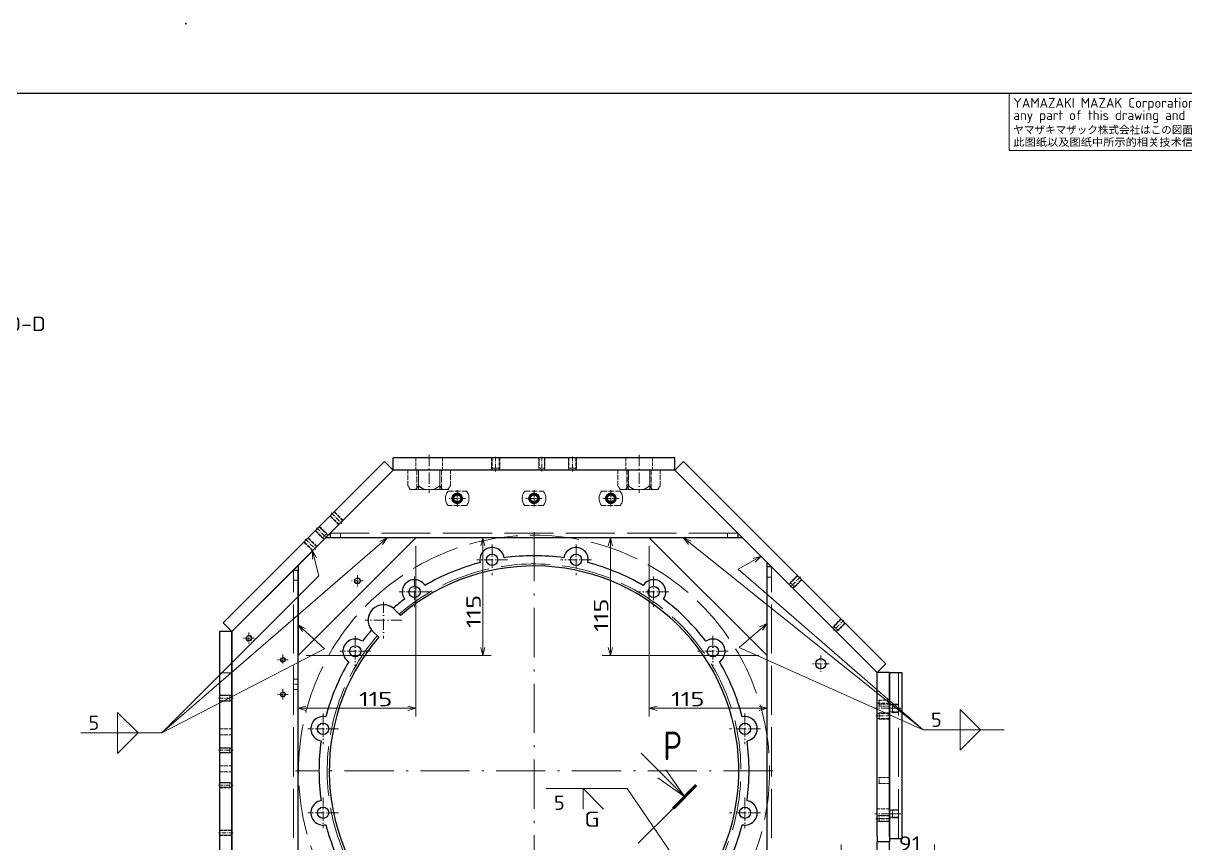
# Model space of a CAD drawing. Extents: x 0 to 1248, y -10 to 833.
# Drawn here: x 510.3 to 794.1, y 632.8 to 833.1 of the extents above; entities that cross this region are included whole.
import ezdxf
from ezdxf.enums import TextEntityAlignment as Align

# ---------------------------------------------------------------- set-up
doc = ezdxf.new("R2010")
doc.units = 0
doc.linetypes.add('DASHDOT', pattern=[18.5, 12, -3, 0.5, -3])
doc.linetypes.add('DASHED', pattern=[15, 12, -3])
doc.layers.get('0').update_dxf_attribs({"lineweight": 13})
doc.styles.get("Standard").update_dxf_attribs({"font": 'isocp.shx'})
doc.dimstyles.get("Standard").update_dxf_attribs({"dimtxt": 2.5, "dimasz": 2.5, "dimexe": 1.25, "dimexo": 0.625, "dimtad": 1, "dimcen": 2.5, "dimadec": 0, "dimazin": 0, "dimtfac": 1, "dimtmove": 0, "dimatfit": 0, "dimfxl": 1, "dimarcsym": 0})

# ---------------------------------------------------------------- blocks, each defined once
blk = doc.blocks.new('*D139')
at = {"color": 7, "lineweight": 13}
for p, q in [((661.117862, 707.499795), (651.612853, 707.499795)), ((653.612853, 678.749795), (653.612853, 707.499795)), ((689.867862, 678.749795), (651.612853, 678.749795))]:
    blk.add_line(p, q, dxfattribs=at)
for points in [[(654.130492, 705.567944), (653.612853, 707.499795), (653.095216, 705.567944)], [(653.095216, 680.681647), (653.612853, 678.749795), (654.130492, 680.681647)]]:
    blk.add_lwpolyline(points, dxfattribs=at)
at = {"color": 7, "lineweight": 13, "width": 0.854609}
blk.add_text('115', height=3.5, rotation=90, dxfattribs=at).set_placement((653.112853, 684.563714), (653.112853, 692.682503), align=Align.FIT)
blk = doc.blocks.new('*D140')
at = {"color": 7, "lineweight": 13}
for p, q in [((663.117862, 705.499795), (663.117862, 663.884537)), ((691.867862, 676.749795), (691.867862, 663.884537)), ((663.117862, 665.884537), (691.867862, 665.884537))]:
    blk.add_line(p, q, dxfattribs=at)
for points in [[(665.049714, 666.402176), (663.117862, 665.884537), (665.049714, 665.366899)], [(689.936012, 665.366899), (691.867862, 665.884537), (689.936012, 666.402176)]]:
    blk.add_lwpolyline(points, dxfattribs=at)
at = {"color": 7, "lineweight": 13, "width": 0.854609}
blk.add_text('115', height=3.5, dxfattribs=at).set_placement((668.481075, 666.384537), (676.599857, 666.384537), align=Align.FIT)
blk = doc.blocks.new('*D142')
at = {"color": 7, "lineweight": 13}
for p, q in [((608.117862, 707.499795), (624.492862, 707.499795)), ((622.492862, 678.749795), (622.492862, 707.499795)), ((579.367862, 678.749795), (624.492862, 678.749795))]:
    blk.add_line(p, q, dxfattribs=at)
for points in [[(623.0105, 705.567944), (622.492862, 707.499795), (621.975224, 705.567944)], [(621.975224, 680.681647), (622.492862, 678.749795), (623.0105, 680.681647)]]:
    blk.add_lwpolyline(points, dxfattribs=at)
at = {"color": 7, "lineweight": 13, "width": 0.854609}
blk.add_text('115', height=3.5, rotation=90, dxfattribs=at).set_placement((621.992862, 685.477219), (621.992862, 693.596009), align=Align.FIT)
blk = doc.blocks.new('*D143')
at = {"color": 7, "lineweight": 13}
for p, q in [((606.117862, 705.499795), (606.117862, 663.884537)), ((577.367862, 676.749795), (577.367862, 663.884537)), ((577.367862, 665.884537), (606.117862, 665.884537))]:
    blk.add_line(p, q, dxfattribs=at)
for points in [[(579.299712, 666.402176), (577.367862, 665.884537), (579.299712, 665.366899)], [(604.18601, 665.366899), (606.117862, 665.884537), (604.18601, 666.402176)]]:
    blk.add_lwpolyline(points, dxfattribs=at)
at = {"color": 7, "lineweight": 13, "width": 0.854609}
blk.add_text('115', height=3.5, dxfattribs=at).set_placement((592.280864, 666.384537), (600.399654, 666.384537), align=Align.FIT)
blk = doc.blocks.new('*D147')
at = {"color": 7, "lineweight": 13}
for p, q in [((709.992862, 588.249795), (709.992862, 632.624795)), ((709.992862, 630.624795), (732.742862, 630.624795)), ((732.742862, 559.999795), (732.742862, 632.624795))]:
    blk.add_line(p, q, dxfattribs=at)
for points in [[(711.924716, 631.142432), (709.992862, 630.624795), (711.924716, 630.107157)], [(730.811008, 630.107157), (732.742862, 630.624795), (730.811008, 631.142432)]]:
    blk.add_lwpolyline(points, dxfattribs=at)
at = {"color": 7, "lineweight": 13, "width": 1.036294}
blk.add_text('91', height=3.5, dxfattribs=at).set_placement((724.004062, 631.124795), (729.358249, 631.124795), align=Align.FIT)

msp = doc.modelspace()

# ---------------------------------------------------------------- linework, layer by layer
at = {"color": 7, "lineweight": 25}
for p, q in [((40, 816), (1164, 816)), ((669.3679, 726.9998), (600.6179, 726.9998)), ((600.6179, 723.9998), (600.6179, 726.9998)), ((669.3679, 723.9998), (669.3679, 726.9998)), ((559.1284, 686.7529), (598.4965, 726.1211)), ((561.2497, 684.6316), (600.6179, 723.9998)), ((585.2429, 708.6248), (600.6179, 723.9998)), ((600.6179, 723.9998), (598.4965, 726.1211)), ((669.3679, 723.9998), (600.6179, 723.9998)), ((669.3679, 723.9998), (600.6179, 723.9998)), ((669.3679, 723.9998), (671.4892, 726.1211)), ((684.7429, 708.6248), (669.3679, 723.9998)), ((718.7416, 674.6261), (669.3679, 723.9998)), ((720.8629, 676.7474), (671.4892, 726.1211)), ((577.3679, 678.7498), (606.1179, 707.4998)), ((577.3679, 700.7498), (584.1179, 707.4998)), ((585.2429, 708.6248), (584.1179, 707.4998)), ((606.1179, 707.4998), (584.1179, 707.4998)), ((585.2429, 708.6248), (585.2429, 707.4998)), ((684.7429, 707.4998), (585.2429, 707.4998)), ((663.1179, 707.4998), (691.8679, 678.7498)), ((685.8679, 707.4998), (663.1179, 707.4998)), ((685.8678, 707.4998), (684.7428, 708.6248)), ((684.7429, 708.6248), (684.7429, 707.4998)), ((685.8679, 707.4998), (691.8679, 701.4998)), ((692.9928, 700.3748), (691.8678, 701.4998)), ((691.8679, 700.3748), (691.8679, 701.4998)), ((561.2429, 684.6248), (576.2429, 699.6248)), ((577.3679, 700.7498), (576.2429, 699.6248)), ((576.2429, 699.6248), (577.3679, 699.6248)), ((577.3679, 700.7498), (577.3679, 678.7498)), ((577.3679, 589.2498), (577.3679, 699.6248)), ((691.8679, 609.2498), (691.8679, 700.3748)), ((692.9929, 700.3748), (691.8679, 700.3748)), ((692.9929, 700.3748), (718.7429, 674.6248)), ((600.875, 690.046), (602.3887, 688.5322)), ((561.2497, 684.6316), (559.1284, 686.7529)), ((558.2429, 684.6248), (558.2429, 680.2732)), ((561.2429, 684.6248), (558.2429, 684.6248)), ((561.2429, 684.6248), (561.2429, 680.2732)), ((561.2429, 589.2498), (561.2429, 684.6248)), ((597.0855, 683.2289), (595.5717, 684.7427)), ((558.2429, 680.2732), (558.2429, 671.613)), ((561.2429, 680.2732), (561.2429, 671.613)), ((718.7416, 674.6261), (720.8629, 676.7474)), ((718.7429, 634.5895), (718.7429, 674.6248)), ((721.7429, 674.6248), (718.7429, 674.6248)), ((721.7429, 634.5895), (721.7429, 674.6248)), ((721.7429, 674.6248), (724.7429, 674.6248)), ((721.7429, 674.6248), (721.7429, 634.1248)), ((724.7429, 674.6248), (724.7429, 634.1248)), ((558.2429, 671.613), (558.2429, 599.4998)), ((561.2429, 671.613), (561.2429, 599.4998)), ((718.7429, 634.5895), (718.7429, 633.2498)), ((718.7429, 589.2498), (718.7429, 633.2498)), ((721.7429, 633.2498), (718.7429, 633.2498)), ((721.7429, 634.5895), (721.7429, 633.2498)), ((721.7429, 634.1248), (724.7429, 634.1248)), ((721.7429, 589.2498), (721.7429, 633.2498))]:
    msp.add_line(p, q, dxfattribs=at)
at = {"color": 7, "lineweight": 13}
for p, q in [((751, 802), (751, 816)), ((1164, 802), (751, 802)), ((599.1404, 707.4998), (544.1118, 659.8575)), ((671.512, 707.4998), (729.9929, 660.6248)), ((560.9929, 674.4998), (558.4929, 674.4998)), ((524.3185, 659.8575), (544.1118, 659.8575)), ((729.9929, 660.6248), (749.7861, 660.6248)), ((671.7587, 644.2884), (661.1521, 654.895)), ((637.9419, 646.2626), (657.7351, 646.2626))]:
    msp.add_line(p, q, dxfattribs=at)
at = {"color": 7, "linetype": 'DASHED', "lineweight": 13, "ltscale": 0.075}
for p, q in [((606.1179, 726.9998), (606.1179, 723.9998)), ((606.1179, 726.9998), (606.1179, 723.9998)), ((612.6179, 726.9998), (612.6179, 723.9998)), ((612.6179, 726.9998), (612.6179, 723.9998)), ((624.7679, 726.9998), (624.7679, 723.9998)), ((624.7679, 726.9998), (624.7679, 723.9998)), ((626.4679, 726.9998), (626.4679, 723.9998)), ((626.4679, 726.9998), (626.4679, 723.9998)), ((636.2179, 726.9998), (636.2179, 723.9998)), ((637.5179, 726.9998), (637.5179, 723.9998)), ((643.5179, 726.9998), (643.5179, 723.9998)), ((643.5179, 726.9998), (643.5179, 723.9998)), ((645.2179, 726.9998), (645.2179, 723.9998)), ((645.2179, 726.9998), (645.2179, 723.9998)), ((657.3679, 726.9998), (657.3679, 723.9998)), ((657.3679, 726.9998), (657.3679, 723.9998)), ((663.8679, 726.9998), (663.8679, 723.9998)), ((663.8679, 726.9998), (663.8679, 723.9998)), ((585.1853, 712.8098), (587.3066, 710.6885)), ((585.256, 712.8805), (587.3773, 710.7592)), ((586.1752, 713.7998), (588.2965, 711.6785)), ((586.2459, 713.8705), (588.3672, 711.7492)), ((582.569, 710.1935), (584.6903, 708.0722)), ((579.8112, 707.4358), (581.9326, 705.3145)), ((579.882, 707.5065), (582.0033, 705.3852)), ((581.6497, 709.2743), (583.771, 707.153)), ((578.8213, 706.4459), (580.9426, 704.3245)), ((578.892, 706.5166), (581.0133, 704.3953)), ((699.3669, 698.2434), (697.2455, 696.1221)), ((700.2861, 697.3242), (698.1648, 695.2029)), ((709.9735, 687.6368), (707.8521, 685.5155)), ((710.8927, 686.7176), (708.7714, 684.5963)), ((558.2429, 669.0248), (561.2429, 669.0248)), ((558.2429, 667.7248), (561.2429, 667.7248)), ((721.7429, 667.1248), (718.7429, 667.1248)), ((721.7429, 667.1248), (718.7429, 667.1248)), ((721.7429, 664.6498), (718.7429, 664.6498)), ((721.7429, 664.6248), (718.7429, 664.6248)), ((721.7429, 664.6248), (718.7429, 664.6248)), ((721.7429, 663.3498), (718.7429, 663.3498)), ((558.2429, 660.8748), (561.2429, 660.8748)), ((558.2429, 659.3748), (561.2429, 659.3748)), ((558.2429, 656.1623), (561.2429, 656.1623)), ((558.2429, 655.0873), (561.2429, 655.0873)), ((558.2429, 651.8748), (561.2429, 651.8748)), ((558.2429, 650.3748), (561.2429, 650.3748)), ((558.2429, 647.6623), (561.2429, 647.6623)), ((558.2429, 646.5873), (561.2429, 646.5873)), ((721.7429, 641.3748), (718.7429, 641.3748)), ((721.7429, 641.3748), (718.7429, 641.3748)), ((721.7429, 639.6498), (718.7429, 639.6498)), ((721.7429, 639.6498), (718.7429, 639.6498)), ((721.7429, 638.8748), (718.7429, 638.8748)), ((721.7429, 638.8748), (718.7429, 638.8748)), ((561.2429, 636.1068), (558.2429, 636.1068)), ((561.2429, 636.0193), (558.2429, 636.0193)), ((721.7429, 638.3498), (718.7429, 638.3498)), ((721.7429, 638.3498), (718.7429, 638.3498)), ((561.2429, 634.9443), (558.2429, 634.9443)), ((561.2429, 634.8568), (558.2429, 634.8568))]:
    msp.add_line(p, q, dxfattribs=at)
at = {"color": 7, "linetype": 'DASHDOT', "lineweight": 13, "ltscale": 0.2325}
for p, q in [((609.3679, 727.7748), (609.3679, 718.4748)), ((660.6179, 727.7748), (660.6179, 718.4748))]:
    msp.add_line(p, q, dxfattribs=at)
at = {"color": 7, "linetype": 'DASHED', "lineweight": 13, "ltscale": 0.0625}
for p, q in [((624.6179, 726.9998), (624.6179, 724.4998)), ((624.6179, 726.9998), (624.6179, 724.4998)), ((626.6179, 726.9998), (626.6179, 724.4998)), ((626.6179, 726.9998), (626.6179, 724.4998)), ((636.1179, 726.9998), (636.1179, 724.4998)), ((637.6179, 726.9998), (637.6179, 724.4998)), ((643.3679, 726.9998), (643.3679, 724.4998)), ((643.3679, 726.9998), (643.3679, 724.4998)), ((645.3679, 726.9998), (645.3679, 724.4998)), ((645.3679, 726.9998), (645.3679, 724.4998)), ((582.6397, 710.2642), (584.4074, 708.4965)), ((581.579, 709.2036), (583.3468, 707.4358)), ((699.2962, 698.3141), (697.5284, 696.5464)), ((700.3568, 697.2535), (698.5891, 695.4857)), ((709.9028, 687.7075), (708.135, 685.9398)), ((710.9634, 686.6469), (709.1957, 684.8791)), ((558.2429, 669.1248), (560.7429, 669.1248)), ((558.2429, 667.6248), (560.7429, 667.6248)), ((721.7429, 667.8748), (719.2429, 667.8748)), ((721.7429, 667.8748), (719.2429, 667.8748)), ((721.7429, 666.8998), (719.2429, 666.8998)), ((721.7429, 666.8998), (719.2429, 666.8998)), ((721.7429, 666.3748), (719.2429, 666.3748)), ((721.7429, 664.7498), (719.2429, 664.7498)), ((721.7429, 663.2498), (719.2429, 663.2498)), ((558.2429, 656.2498), (560.7429, 656.2498)), ((558.2429, 654.9998), (560.7429, 654.9998)), ((558.2429, 647.7498), (560.7429, 647.7498)), ((721.7429, 649.0248), (719.2429, 649.0248)), ((721.7429, 649.0248), (719.2429, 649.0248)), ((721.7429, 647.5248), (719.2429, 647.5248)), ((721.7429, 647.5248), (719.2429, 647.5248)), ((558.2429, 646.4998), (560.7429, 646.4998)), ((721.7429, 639.7498), (719.2429, 639.7498)), ((721.7429, 639.7498), (719.2429, 639.7498)), ((721.7429, 638.2498), (719.2429, 638.2498)), ((721.7429, 638.2498), (719.2429, 638.2498))]:
    msp.add_line(p, q, dxfattribs=at)
at = {"color": 7, "linetype": 'DASHDOT', "lineweight": 13, "ltscale": 0.090004}
for p, q in [((625.6179, 727.2998), (625.6179, 723.6997)), ((636.8679, 727.2998), (636.8679, 723.6997)), ((644.3679, 727.2998), (644.3679, 723.6997)), ((700.0386, 697.996), (697.4929, 695.4503)), ((710.6452, 687.3894), (708.0995, 684.8437)), ((722.0429, 663.9998), (718.4427, 663.9998)), ((722.0429, 638.9998), (718.4427, 638.9998)), ((561.5429, 635.4818), (557.9427, 635.4818))]:
    msp.add_line(p, q, dxfattribs=at)
at = {"color": 7, "linetype": 'DASHED', "lineweight": 13, "ltscale": 0.093917}
for p, q in [((604.1717, 720.2431), (604.1717, 723.9998)), ((606.7698, 720.2431), (606.7698, 723.9998)), ((606.7698, 720.2431), (606.7698, 723.9998)), ((611.9659, 720.2431), (611.9659, 723.9998)), ((611.9659, 720.2431), (611.9659, 723.9998)), ((614.564, 720.2431), (614.564, 723.9998)), ((655.4217, 720.2431), (655.4217, 723.9998)), ((658.0198, 720.2431), (658.0198, 723.9998)), ((658.0198, 720.2431), (658.0198, 723.9998)), ((663.2159, 720.2431), (663.2159, 723.9998)), ((663.2159, 720.2431), (663.2159, 723.9998)), ((665.814, 720.2431), (665.814, 723.9998))]:
    msp.add_line(p, q, dxfattribs=at)
at = {"color": 7, "linetype": 'DASHED', "lineweight": 13, "ltscale": 0.118125}
for p, q in [((606.3679, 719.2498), (606.3679, 723.9748)), ((606.3679, 719.2498), (606.3679, 723.9748)), ((606.7429, 719.2498), (606.7429, 723.9748)), ((611.9929, 719.2498), (611.9929, 723.9748)), ((612.3679, 719.2498), (612.3679, 723.9748)), ((612.3679, 719.2498), (612.3679, 723.9748)), ((657.6179, 719.2498), (657.6179, 723.9748)), ((657.6179, 719.2498), (657.6179, 723.9748)), ((657.9929, 719.2498), (657.9929, 723.9748)), ((663.2429, 719.2498), (663.2429, 723.9748)), ((663.6179, 719.2498), (663.6179, 723.9748)), ((663.6179, 719.2498), (663.6179, 723.9748))]:
    msp.add_line(p, q, dxfattribs=at)
at = {"color": 7, "linetype": 'DASHED', "lineweight": 13, "ltscale": 0.000722}
for p, q in [((606.7429, 723.9748), (606.7284, 723.9998)), ((611.9929, 723.9748), (612.0073, 723.9998)), ((657.9929, 723.9748), (657.9784, 723.9998)), ((663.2429, 723.9748), (663.2573, 723.9998))]:
    msp.add_line(p, q, dxfattribs=at)
at = {"color": 7, "linetype": 'DASHED', "lineweight": 13, "ltscale": 0.065607}
for p, q in [((606.7436, 723.9748), (609.3679, 723.9748)), ((611.9921, 723.9748), (609.3679, 723.9748)), ((657.9936, 723.9748), (660.6179, 723.9748)), ((663.2421, 723.9748), (660.6179, 723.9748))]:
    msp.add_line(p, q, dxfattribs=at)
at = {"color": 7, "linetype": 'DASHED', "lineweight": 13, "ltscale": 0.025}
for p, q in [((624.6179, 724.4998), (625.6179, 724.4998)), ((625.6179, 724.4998), (626.6179, 724.4998)), ((643.3679, 724.4998), (644.3679, 724.4998)), ((644.3679, 724.4998), (645.3679, 724.4998)), ((722.4929, 666.8748), (722.4929, 665.8748)), ((722.4929, 665.8748), (722.4929, 664.8748)), ((722.4929, 641.1248), (722.4929, 640.1248)), ((722.4929, 640.1248), (722.4929, 639.1248))]:
    msp.add_line(p, q, dxfattribs=at)
at = {"color": 7, "linetype": 'DASHED', "lineweight": 13, "ltscale": 0.0075}
for p, q in [((624.7679, 724.24), (624.6179, 724.4998)), ((624.7679, 724.24), (624.6179, 724.4998)), ((626.4679, 724.24), (626.6179, 724.4998)), ((626.4679, 724.24), (626.6179, 724.4998)), ((643.5179, 724.24), (643.3679, 724.4998)), ((643.5179, 724.24), (643.3679, 724.4998)), ((645.2179, 724.24), (645.3679, 724.4998)), ((645.2179, 724.24), (645.3679, 724.4998)), ((722.2331, 666.7248), (722.4929, 666.8748)), ((722.2331, 666.7248), (722.4929, 666.8748)), ((722.2331, 665.0248), (722.4929, 664.8748)), ((722.2331, 665.0248), (722.4929, 664.8748)), ((722.2331, 640.9748), (722.4929, 641.1248)), ((722.2331, 640.9748), (722.4929, 641.1248)), ((722.2331, 639.2748), (722.4929, 639.1248)), ((722.2331, 639.2748), (722.4929, 639.1248))]:
    msp.add_line(p, q, dxfattribs=at)
at = {"color": 7, "linetype": 'DASHED', "lineweight": 13, "ltscale": 0.01875}
for p, q in [((636.1179, 724.4998), (636.8679, 724.4998)), ((636.8679, 724.4998), (637.6179, 724.4998)), ((583.3468, 707.4358), (583.8771, 707.9661)), ((583.8771, 707.9661), (584.4074, 708.4965)), ((697.5284, 696.5464), (698.0587, 696.016)), ((698.0587, 696.016), (698.5891, 695.4857)), ((708.135, 685.9398), (708.6653, 685.4094)), ((708.6653, 685.4094), (709.1957, 684.8791)), ((560.7429, 668.3748), (560.7429, 669.1248)), ((560.7429, 667.6248), (560.7429, 668.3748)), ((719.2429, 667.8748), (719.2429, 667.1248)), ((719.2429, 664.7498), (719.2429, 663.9998)), ((719.2429, 663.9998), (719.2429, 663.2498)), ((719.2429, 649.0248), (719.2429, 648.2748)), ((719.2429, 648.2748), (719.2429, 647.5248)), ((719.2429, 639.7498), (719.2429, 638.9998)), ((719.2429, 638.9998), (719.2429, 638.2498))]:
    msp.add_line(p, q, dxfattribs=at)
at = {"color": 7, "linetype": 'DASHED', "lineweight": 13, "ltscale": 0.005}
for p, q in [((636.2179, 724.3266), (636.1179, 724.4998)), ((637.5179, 724.3266), (637.6179, 724.4998)), ((583.54, 707.3841), (583.3468, 707.4358)), ((584.4592, 708.3033), (584.4074, 708.4965)), ((697.4766, 696.3532), (697.5284, 696.5464)), ((698.3959, 695.4339), (698.5891, 695.4857)), ((708.0832, 685.7466), (708.135, 685.9398)), ((709.0025, 684.8273), (709.1957, 684.8791)), ((560.9161, 669.0248), (560.7429, 669.1248)), ((560.9161, 667.7248), (560.7429, 667.6248)), ((719.0697, 667.7748), (719.2429, 667.8748)), ((719.0697, 667.7748), (719.2429, 667.8748)), ((719.0697, 666.4748), (719.2429, 666.3748)), ((719.0697, 664.6498), (719.2429, 664.7498)), ((719.0697, 663.3498), (719.2429, 663.2498)), ((719.0697, 648.9248), (719.2429, 649.0248)), ((719.0697, 648.9248), (719.2429, 649.0248)), ((719.0697, 647.6248), (719.2429, 647.5248)), ((719.0697, 647.6248), (719.2429, 647.5248)), ((719.0697, 639.6498), (719.2429, 639.7498)), ((719.0697, 639.6498), (719.2429, 639.7498)), ((719.0697, 638.3498), (719.2429, 638.2498)), ((719.0697, 638.3498), (719.2429, 638.2498))]:
    msp.add_line(p, q, dxfattribs=at)
at = {"color": 7, "linetype": 'DASHED', "lineweight": 13, "ltscale": 0.028675}
for p, q in [((604.7452, 719.2498), (604.1717, 720.2431)), ((613.9905, 719.2498), (614.564, 720.2431)), ((655.9952, 719.2498), (655.4217, 720.2431)), ((665.2405, 719.2498), (665.814, 720.2431))]:
    msp.add_line(p, q, dxfattribs=at)
at = {"color": 7, "linetype": 'DASHED', "lineweight": 13, "ltscale": 0.004916}
for p, q in [((604.9419, 719.2498), (604.7452, 719.2498)), ((613.9905, 719.2498), (613.7939, 719.2498)), ((656.1919, 719.2498), (655.9952, 719.2498)), ((665.2405, 719.2498), (665.0439, 719.2498))]:
    msp.add_line(p, q, dxfattribs=at)
at = {"color": 7, "linetype": 'DASHED', "lineweight": 13, "ltscale": 0.026444}
for p, q in [((605.9996, 719.2498), (604.9419, 719.2498)), ((613.7939, 719.2498), (612.7361, 719.2498)), ((657.2496, 719.2498), (656.1919, 719.2498)), ((665.0439, 719.2498), (663.9861, 719.2498))]:
    msp.add_line(p, q, dxfattribs=at)
at = {"color": 7, "linetype": 'DASHED', "lineweight": 13, "ltscale": 0.057762}
for p, q in [((608.3101, 719.2498), (605.9996, 719.2498)), ((612.7361, 719.2498), (610.4256, 719.2498)), ((659.5601, 719.2498), (657.2496, 719.2498)), ((663.9861, 719.2498), (661.6756, 719.2498))]:
    msp.add_line(p, q, dxfattribs=at)
at = {"color": 7, "linetype": 'DASHED', "lineweight": 13, "ltscale": 0.052889}
for p, q in [((610.4256, 719.2498), (608.3101, 719.2498)), ((661.6756, 719.2498), (659.5601, 719.2498))]:
    msp.add_line(p, q, dxfattribs=at)
at = {"color": 7, "linetype": 'DASHED', "lineweight": 13, "ltscale": 0.114052}
for p, q in [((613.9618, 718.8748), (618.5239, 718.8748)), ((632.7118, 718.8748), (637.2739, 718.8748)), ((651.4618, 718.8748), (656.0239, 718.8748)), ((618.5239, 715.3748), (613.9618, 715.3748)), ((637.2739, 715.3748), (632.7118, 715.3748)), ((656.0239, 715.3748), (651.4618, 715.3748))]:
    msp.add_line(p, q, dxfattribs=at)
at = {"color": 7, "linetype": 'DASHDOT', "lineweight": 13, "ltscale": 0.1}
for p, q in [((616.2429, 719.1248), (616.2429, 715.1248)), ((634.9929, 719.1248), (634.9929, 715.1248)), ((653.7429, 719.1248), (653.7429, 715.1248)), ((618.2429, 717.1248), (614.2429, 717.1248)), ((636.9929, 717.1248), (632.9929, 717.1248)), ((655.7429, 717.1248), (651.7429, 717.1248)), ((704.9929, 678.7498), (704.9929, 674.7498)), ((706.9929, 676.7498), (702.9929, 676.7498))]:
    msp.add_line(p, q, dxfattribs=at)
at = {"color": 7, "linetype": 'DASHDOT', "lineweight": 13, "ltscale": 0.08}
for p, q in [((616.2429, 718.7248), (616.2429, 715.5248)), ((634.9929, 718.7248), (634.9929, 715.5248)), ((653.7429, 718.7248), (653.7429, 715.5248)), ((617.8429, 717.1248), (614.6429, 717.1248)), ((636.5929, 717.1248), (633.3929, 717.1248)), ((655.3429, 717.1248), (652.1429, 717.1248))]:
    msp.add_line(p, q, dxfattribs=at)
at = {"color": 7, "linetype": 'DASHDOT', "lineweight": 13, "ltscale": 0.09}
for p, q in [((585.5035, 713.5523), (588.049, 711.0067)), ((581.8972, 709.946), (584.4428, 707.4005)), ((579.1395, 707.1883), (581.6851, 704.6427)), ((557.9429, 668.3748), (561.5429, 668.3748)), ((557.9429, 655.6248), (561.5429, 655.6248)), ((557.9429, 647.1248), (561.5429, 647.1248))]:
    msp.add_line(p, q, dxfattribs=at)
at = {"color": 7, "linetype": 'DASHED', "lineweight": 13}
for p, q in [((684.7429, 708.6248), (585.2429, 708.6248)), ((576.2429, 589.2498), (576.2429, 699.6248)), ((691.8679, 678.7498), (691.8679, 700.3748)), ((692.9929, 589.2498), (692.9929, 700.3748)), ((718.7429, 591.7498), (718.7429, 674.6248)), ((723.9929, 634.1248), (723.9929, 674.6248))]:
    msp.add_line(p, q, dxfattribs=at)
at = {"color": 7, "linetype": 'DASHED', "lineweight": 13, "ltscale": 0.028125}
for p, q in [((587.7429, 708.6248), (587.7429, 707.4998)), ((682.2429, 708.6248), (682.2429, 707.4998)), ((577.3679, 697.1248), (576.2429, 697.1248)), ((692.9929, 697.8748), (691.8679, 697.8748)), ((576.2429, 672.9998), (577.3679, 672.9998)), ((576.2429, 670.4998), (577.3679, 670.4998))]:
    msp.add_line(p, q, dxfattribs=at)
at = {"color": 7, "linetype": 'DASHDOT', "lineweight": 13}
for p, q in [((634.9929, 708.8748), (634.9929, 592.3748)), ((693.2429, 650.6248), (576.7429, 650.6248)), ((668.9303, 641.46), (638.8778, 611.4075))]:
    msp.add_line(p, q, dxfattribs=at)
at = {"color": 7, "linetype": 'DASHDOT', "lineweight": 13, "ltscale": 0.1875}
for p, q in [((624.7506, 705.866), (624.7506, 698.366)), ((645.2351, 705.866), (645.2351, 698.366)), ((628.5006, 702.116), (621.0006, 702.116)), ((648.9851, 702.116), (641.4851, 702.116)), ((605.8254, 698.0269), (605.8254, 690.5269)), ((664.1603, 698.0269), (664.1603, 690.5269)), ((609.5754, 694.2769), (602.0754, 694.2769)), ((667.9103, 694.2769), (660.4103, 694.2769)), ((591.3407, 683.5422), (591.3407, 676.0422)), ((678.645, 683.5422), (678.645, 676.0422)), ((595.0907, 679.7922), (587.5907, 679.7922)), ((682.395, 679.7922), (674.895, 679.7922)), ((583.5016, 664.617), (583.5016, 657.117)), ((686.4841, 664.617), (686.4841, 657.117)), ((587.2516, 660.867), (579.7516, 660.867)), ((690.2341, 660.867), (682.7341, 660.867)), ((583.5016, 644.1326), (583.5016, 636.6326)), ((686.4841, 644.1326), (686.4841, 636.6326)), ((587.2516, 640.3826), (579.7516, 640.3826)), ((690.2341, 640.3826), (682.7341, 640.3826))]:
    msp.add_line(p, q, dxfattribs=at)
at = {"color": 7, "linetype": 'DASHDOT', "lineweight": 13, "ltscale": 0.07}
for p, q in [((591.8679, 698.3998), (591.8679, 695.5998)), ((593.2679, 696.9998), (590.4679, 696.9998))]:
    msp.add_line(p, q, dxfattribs=at)
at = {"color": 7, "linetype": 'DASHDOT', "lineweight": 13, "ltscale": 0.225}
for p, q in [((598.2233, 691.8943), (598.2233, 682.8943)), ((602.7233, 687.3943), (593.7233, 687.3943))]:
    msp.add_line(p, q, dxfattribs=at)
at = {"color": 7, "linetype": 'DASHDOT', "lineweight": 13, "ltscale": 0.06875}
for p, q in [((565.3679, 684.3748), (565.3679, 681.6248)), ((566.7429, 682.9998), (563.9929, 682.9998))]:
    msp.add_line(p, q, dxfattribs=at)
at = {"color": 7, "linetype": 'DASHDOT', "lineweight": 13, "ltscale": 0.06375}
for p, q in [((573.6679, 679.0248), (573.6679, 676.4748)), ((574.9429, 677.7498), (572.3929, 677.7498)), ((573.6679, 670.5248), (573.6679, 667.9748)), ((574.9429, 669.2498), (572.3929, 669.2498))]:
    msp.add_line(p, q, dxfattribs=at)
at = {"color": 7, "linetype": 'DASHDOT', "lineweight": 13, "ltscale": 0.03375}
msp.add_line((576.1304, 671.7498), (577.4804, 671.7498), dxfattribs=at)
at = {"color": 7, "linetype": 'DASHED', "lineweight": 13, "ltscale": 0.01625}
msp.add_line((719.2429, 667.7748), (719.2429, 667.1248), dxfattribs=at)
at = {"color": 7, "linetype": 'DASHED', "lineweight": 13, "ltscale": 0.005625}
msp.add_line((719.2429, 667.1248), (719.2429, 666.8998), dxfattribs=at)
at = {"color": 7, "linetype": 'DASHED', "lineweight": 13, "ltscale": 0.015092}
msp.add_line((719.2429, 666.9785), (719.2429, 666.3748), dxfattribs=at)
at = {"color": 7, "linetype": 'DASHDOT', "lineweight": 13, "ltscale": 0.157504}
for p, q in [((724.5179, 665.8748), (718.2177, 665.8748)), ((724.5179, 640.1248), (718.2177, 640.1248))]:
    msp.add_line(p, q, dxfattribs=at)
at = {"color": 7, "linetype": 'DASHED', "lineweight": 13, "ltscale": 0.05625}
for p, q in [((723.9929, 666.7248), (721.7429, 666.7248)), ((723.9929, 666.7248), (721.7429, 666.7248)), ((723.9929, 665.0248), (721.7429, 665.0248)), ((723.9929, 665.0248), (721.7429, 665.0248)), ((723.9929, 640.9748), (721.7429, 640.9748)), ((723.9929, 640.9748), (721.7429, 640.9748)), ((723.9929, 639.2748), (721.7429, 639.2748)), ((723.9929, 639.2748), (721.7429, 639.2748))]:
    msp.add_line(p, q, dxfattribs=at)
at = {"color": 7, "linetype": 'DASHED', "lineweight": 13, "ltscale": 0.0375}
for p, q in [((723.9929, 666.8748), (722.4929, 666.8748)), ((723.9929, 666.8748), (722.4929, 666.8748)), ((723.9929, 664.8748), (722.4929, 664.8748)), ((723.9929, 664.8748), (722.4929, 664.8748)), ((723.9929, 641.1248), (722.4929, 641.1248)), ((723.9929, 641.1248), (722.4929, 641.1248)), ((723.9929, 639.1248), (722.4929, 639.1248)), ((723.9929, 639.1248), (722.4929, 639.1248))]:
    msp.add_line(p, q, dxfattribs=at)
at = {"color": 7, "linetype": 'DASHED', "lineweight": 13, "ltscale": 0.015625}
for p, q in [((560.7429, 655.6248), (560.7429, 656.2498)), ((560.7429, 654.9998), (560.7429, 655.6248)), ((560.7429, 647.1248), (560.7429, 647.7498)), ((560.7429, 646.4998), (560.7429, 647.1248))]:
    msp.add_line(p, q, dxfattribs=at)
at = {"color": 7, "linetype": 'DASHED', "lineweight": 13, "ltscale": 0.004375}
for p, q in [((560.8944, 656.1623), (560.7429, 656.2498)), ((560.8944, 655.0873), (560.7429, 654.9998)), ((560.8944, 647.6623), (560.7429, 647.7498)), ((560.8944, 646.5873), (560.7429, 646.4998))]:
    msp.add_line(p, q, dxfattribs=at)
at = {"color": 7, "lineweight": 100}
msp.add_line((674.5871, 647.1168), (668.9303, 641.46), dxfattribs=at)
at = {"color": 7, "lineweight": 13}
for points in [[(598.0186, 705.844), (599.1404, 707.4998), (597.341, 706.6267)], [(673.3432, 706.6955), (671.512, 707.4998), (672.6957, 705.8877)], [(580.934, 704.3159), (582.4929, 698.2386), (544.1118, 659.8575)], [(581.9154, 702.5733), (580.934, 704.3159), (580.9126, 702.316)], [(690.3931, 702.9745), (684.8041, 699.8098), (729.9929, 660.6248)], [(688.9671, 701.5722), (690.3931, 702.9745), (688.457, 702.4731)], [(577.3679, 686.2713), (583.8436, 680.3649), (544.1118, 659.8575)], [(579.144, 685.3519), (577.3679, 686.2713), (578.4464, 684.587)], [(691.8679, 686.6155), (685.0463, 680.7543), (729.9929, 660.6248)], [(690.7399, 684.9639), (691.8679, 686.6155), (690.0652, 685.7491)], [(665.2055, 648.877), (671.7587, 644.2884), (667.1701, 650.8416)], [(646.9624, 641.2905), (646.9624, 646.2626), (651.9344, 641.2905)], [(706.9929, 586.2498), (702.4929, 580.6248), (657.7351, 646.2626)]]:
    msp.add_lwpolyline(points, dxfattribs=at)
for points in [[(533.339, 659.8575), (538.3111, 659.8575), (533.339, 664.8295)], [(739.0134, 660.6248), (743.9854, 660.6248), (739.0134, 665.5968)], [(533.339, 659.8575), (538.3111, 659.8575), (533.339, 654.8855)], [(739.0134, 660.6248), (743.9854, 660.6248), (739.0134, 655.6528)]]:
    msp.add_lwpolyline(points, close=True, dxfattribs=at)
msp.add_circle((550, 833), 0.1, dxfattribs=at)
at = {"color": 7, "lineweight": 25}
for centre, radius in [((616.2429, 717.1248), 1.25), ((616.2429, 717.1248), 0.975), ((616.2429, 717.1248), 0.85), ((634.9929, 717.1248), 1.25), ((634.9929, 717.1248), 0.975), ((634.9929, 717.1248), 0.85), ((653.7429, 717.1248), 1.25), ((653.7429, 717.1248), 0.975), ((653.7429, 717.1248), 0.85), ((624.7506, 702.116), 1.375), ((645.2351, 702.116), 1.375), ((591.8679, 696.9998), 0.65), ((605.8254, 694.2769), 1.375), ((664.1603, 694.2769), 1.375), ((565.3679, 682.9998), 0.625), ((591.3407, 679.7922), 1.375), ((678.645, 679.7922), 1.375), ((573.6679, 677.7498), 0.525), ((704.9929, 676.7498), 1.25), ((573.6679, 669.2498), 0.525), ((583.5016, 660.867), 1.375), ((686.4841, 660.867), 1.375), ((583.5016, 640.3826), 1.375), ((686.4841, 640.3826), 1.375)]:
    msp.add_circle(centre, radius, dxfattribs=at)
at = {"color": 7, "linetype": 'DASHED', "lineweight": 13, "ltscale": 0.075}
for centre in [(616.2429, 717.1248), (634.9929, 717.1248), (653.7429, 717.1248)]:
    msp.add_circle(centre, 1.125, dxfattribs=at)
at = {"color": 7, "linetype": 'DASHED', "lineweight": 13, "ltscale": 0.065}
for centre in [(616.2429, 717.1248), (634.9929, 717.1248), (653.7429, 717.1248)]:
    msp.add_circle(centre, 0.975, dxfattribs=at)
at = {"color": 7, "linetype": 'DASHED', "lineweight": 13}
msp.add_circle((634.9929, 650.6248), 57.5, dxfattribs=at)
for centre, radius, start, end in [((616.2429, 717.1248), 2.875, 142.50475, 217.49525), ((616.2429, 717.1248), 1.25, 8.909155, 173.151201), ((616.2429, 717.1248), 2.875, 322.50475, 37.49525), ((634.9929, 717.1248), 2.875, 142.50475, 217.49525), ((634.9929, 717.1248), 1.25, 8.909155, 173.151201), ((634.9929, 717.1248), 2.875, 322.50475, 37.49525), ((653.7429, 717.1248), 2.875, 142.50475, 217.49525), ((653.7429, 717.1248), 1.25, 8.909155, 173.151201), ((653.7429, 717.1248), 2.875, 322.50475, 37.49525), ((616.2429, 717.1248), 1.25, 195.826933, 352.348156), ((634.9929, 717.1248), 1.25, 195.826933, 239.837924), ((634.9929, 717.1248), 1.25, 243.083778, 352.348156), ((653.7429, 717.1248), 1.25, 195.826933, 239.837924), ((653.7429, 717.1248), 1.25, 243.083778, 352.348156), ((634.9929, 650.6248), 50.5, 139.258557, 130.741443), ((598.2233, 687.3943), 3.75, 50.619262, 219.380738), ((717.8172, 662.7863), 4.3536, 70.884232, 73.28007), ((717.8172, 662.7863), 4.3536, 70.884232, 73.28007)]:
    msp.add_arc(centre, radius, start, end, dxfattribs=at)
at = {"color": 7, "lineweight": 13}
for centre, radius in [((616.2429, 717.1248), 1), ((634.9929, 717.1248), 1), ((653.7429, 717.1248), 1), ((591.8679, 696.9998), 0.75), ((565.3679, 682.9998), 0.75), ((573.6679, 677.7498), 0.625), ((573.6679, 669.2498), 0.625)]:
    msp.add_arc(centre, radius, 169.999993, 100.000014, dxfattribs=at)
at = {"color": 7, "lineweight": 25}
for centre, radius, start, end in [((616.2429, 717.1248), 1.25, 173.151201, 195.826933), ((616.2429, 717.1248), 1.25, 352.348156, 8.909155), ((634.9929, 717.1248), 1.25, 173.151201, 195.826933), ((634.9929, 717.1248), 1.25, 239.837924, 243.083778), ((634.9929, 717.1248), 1.25, 352.348156, 8.909155), ((653.7429, 717.1248), 1.25, 173.151201, 195.826933), ((653.7429, 717.1248), 1.25, 239.837924, 243.083778), ((653.7429, 717.1248), 1.25, 352.348156, 8.909155), ((624.7506, 702.116), 3, 9.612755, 192.887245), ((645.2351, 702.116), 3, 347.112755, 170.387245), ((634.9929, 650.6248), 52.5, 104.52449, 120.47551), ((634.9929, 650.6248), 52.5, 82.02449, 97.97551), ((634.9929, 650.6248), 52.5, 59.52449, 75.47551), ((634.9929, 650.6248), 50, 139.301222, 130.698778), ((605.8254, 694.2769), 3, 32.112755, 215.387245), ((664.1603, 694.2769), 3, 324.612755, 147.887245), ((634.9929, 650.6248), 52.5, 127.02449, 130.923673), ((634.9929, 650.6248), 52.5, 37.02449, 52.97551), ((598.2233, 687.3943), 3.75, 50.619215, 219.380785), ((598.2233, 687.3943), 3.75, 45, 50.619262), ((634.9929, 650.6248), 52.5, 139.076327, 142.97551), ((598.2233, 687.3943), 3.75, 219.380738, 225), ((591.3407, 679.7922), 3, 54.612755, 237.887245), ((678.645, 679.7922), 3, 302.112755, 125.387245), ((634.9929, 650.6248), 52.5, 149.52449, 165.47551), ((634.9929, 650.6248), 52.5, 14.52449, 30.47551), ((583.5016, 660.867), 3, 77.112755, 260.387245), ((686.4841, 660.867), 3, 279.612755, 102.887245), ((634.9929, 650.6248), 52.5, 172.02449, 187.97551), ((634.9929, 650.6248), 52.5, 352.02449, 7.97551), ((583.5016, 640.3826), 3, 99.612755, 282.887245), ((686.4841, 640.3826), 3, 257.112755, 80.387245), ((634.9929, 650.6248), 52.5, 194.52449, 210.47551), ((634.9929, 650.6248), 52.5, 329.52449, 345.47551)]:
    msp.add_arc(centre, radius, start, end, dxfattribs=at)
at = {"color": 7, "linetype": 'DASHED', "lineweight": 13}
for points, knots in [([(604.1717, 720.2431), (604.1989, 720.196), (604.2268, 720.1486), (604.2553, 720.1013), (604.313, 720.0075), (604.3717, 719.9167), (604.4011, 719.8725), (604.4456, 719.8073), (604.4909, 719.744), (604.5061, 719.7231), (604.5367, 719.6818), (604.5677, 719.6413), (604.5832, 719.6214), (604.6144, 719.5822), (604.6457, 719.5444), (604.6612, 719.5259), (604.6931, 719.4889), (604.7262, 719.4524), (604.7409, 719.4367), (604.7934, 719.382), (604.8481, 719.3297), (604.8834, 719.2979), (604.9155, 719.2707), (604.9419, 719.2498)], [0, 0, 0, 0, 0, 0, 6.03202878, 6.03202878, 6.03202878, 12.06104606, 12.06104606, 12.06104606, 15.07243033, 15.07243033, 15.07243033, 18.08216378, 18.08216378, 18.08216378, 21.08928633, 21.08928633, 21.08928633, 24.19058663, 24.19058663, 24.19058663, 30.18474549, 30.18474549, 30.18474549, 30.18474549, 30.18474549, 30.18474549]), ([(604.1717, 720.2431), (604.1989, 720.196), (604.2268, 720.1486), (604.2553, 720.1013), (604.313, 720.0075), (604.3717, 719.9167), (604.4011, 719.8725), (604.4456, 719.8073), (604.4909, 719.744), (604.5061, 719.7231), (604.5367, 719.6818), (604.5677, 719.6413), (604.5832, 719.6214), (604.6144, 719.5822), (604.6457, 719.5444), (604.6612, 719.5259), (604.6931, 719.4889), (604.7262, 719.4524), (604.7409, 719.4367), (604.7934, 719.382), (604.8481, 719.3297), (604.8834, 719.2979), (604.9155, 719.2707), (604.9419, 719.2498)], [0, 0, 0, 0, 0, 0, 6.03198751, 6.03198751, 6.03198751, 12.0609617, 12.0609617, 12.0609617, 15.07232377, 15.07232377, 15.07232377, 18.08203526, 18.08203526, 18.08203526, 21.08913586, 21.08913586, 21.08913586, 24.19042111, 24.19042111, 24.19042111, 30.18454401, 30.18454401, 30.18454401, 30.18454401, 30.18454401, 30.18454401]), ([(605.9996, 719.2498), (606.0259, 719.2706), (606.0572, 719.2979), (606.0919, 719.3296), (606.1473, 719.3819), (606.201, 719.4367), (606.2157, 719.4521), (606.2492, 719.4887), (606.281, 719.5258), (606.2964, 719.5442), (606.3275, 719.582), (606.3588, 719.6212), (606.3744, 719.6411), (606.421, 719.7017), (606.4664, 719.7643), (606.4963, 719.8069), (606.5554, 719.8935), (606.6135, 719.9838), (606.6431, 720.031), (606.6862, 720.1012), (606.7283, 720.1719), (606.7423, 720.1957), (606.7561, 720.2194), (606.7698, 720.2431)], [0, 0, 0, 0, 0, 0, 5.9874273, 5.9874273, 5.9874273, 9.10590511, 9.10590511, 9.10590511, 12.11105006, 12.11105006, 12.11105006, 15.11810729, 15.11810729, 15.11810729, 21.13914721, 21.13914721, 21.13914721, 27.13979549, 27.13979549, 27.13979549, 30.16967107, 30.16967107, 30.16967107, 30.16967107, 30.16967107, 30.16967107]), ([(605.9996, 719.2498), (606.0259, 719.2706), (606.0572, 719.2979), (606.0919, 719.3296), (606.1473, 719.3819), (606.201, 719.4367), (606.2157, 719.4521), (606.2492, 719.4887), (606.281, 719.5258), (606.2964, 719.5442), (606.3275, 719.582), (606.3588, 719.6212), (606.3744, 719.6411), (606.421, 719.7017), (606.4664, 719.7643), (606.4963, 719.8069), (606.5554, 719.8935), (606.6135, 719.9838), (606.6431, 720.031), (606.6862, 720.1012), (606.7283, 720.1719), (606.7423, 720.1957), (606.7561, 720.2194), (606.7698, 720.2431)], [0, 0, 0, 0, 0, 0, 5.98746044, 5.98746044, 5.98746044, 9.10596539, 9.10596539, 9.10596539, 12.11113263, 12.11113263, 12.11113263, 15.11821178, 15.11821178, 15.11821178, 21.13929602, 21.13929602, 21.13929602, 27.14001806, 27.14001806, 27.14001806, 30.16991827, 30.16991827, 30.16991827, 30.16991827, 30.16991827, 30.16991827]), ([(611.9659, 720.2431), (611.9932, 720.196), (612.0211, 720.1486), (612.0495, 720.1013), (612.107, 720.0075), (612.1654, 719.9166), (612.1947, 719.8725), (612.2391, 719.8073), (612.2843, 719.744), (612.2995, 719.7231), (612.3301, 719.6818), (612.3612, 719.6413), (612.3768, 719.6214), (612.4081, 719.5822), (612.4392, 719.5444), (612.4546, 719.5259), (612.4865, 719.4888), (612.5199, 719.4523), (612.5346, 719.4369), (612.5883, 719.3821), (612.6437, 719.3297), (612.6785, 719.2979), (612.7098, 719.2707), (612.7361, 719.2498)], [0, 0, 0, 0, 0, 0, 6.03197781, 6.03197781, 6.03197781, 12.06492829, 12.06492829, 12.06492829, 15.07623967, 15.07623967, 15.07623967, 18.0860355, 18.0860355, 18.0860355, 21.09312067, 21.09312067, 21.09312067, 24.20737136, 24.20737136, 24.20737136, 30.20176161, 30.20176161, 30.20176161, 30.20176161, 30.20176161, 30.20176161]), ([(612.7361, 719.2498), (612.7098, 719.2706), (612.6785, 719.2979), (612.6438, 719.3296), (612.5885, 719.3819), (612.5347, 719.4367), (612.5201, 719.4521), (612.4866, 719.4887), (612.4547, 719.5258), (612.4393, 719.5442), (612.4082, 719.582), (612.3769, 719.6212), (612.3613, 719.6411), (612.3147, 719.7017), (612.2693, 719.7643), (612.2394, 719.8069), (612.1803, 719.8935), (612.1222, 719.9838), (612.0926, 720.031), (612.0495, 720.1012), (612.0075, 720.1719), (611.9935, 720.1957), (611.9796, 720.2194), (611.9659, 720.2431)], [0, 0, 0, 0, 0, 0, 5.9874273, 5.9874273, 5.9874273, 9.10590374, 9.10590374, 9.10590374, 12.11104868, 12.11104868, 12.11104868, 15.11810592, 15.11810592, 15.11810592, 21.13914583, 21.13914583, 21.13914583, 27.13979414, 27.13979414, 27.13979414, 30.16966972, 30.16966972, 30.16966972, 30.16966972, 30.16966972, 30.16966972]), ([(613.7939, 719.2498), (613.8202, 719.2707), (613.8523, 719.2979), (613.8875, 719.3296), (613.9422, 719.3819), (613.9947, 719.4366), (614.0094, 719.4523), (614.0425, 719.4888), (614.0744, 719.5258), (614.0899, 719.5442), (614.1211, 719.582), (614.1523, 719.6212), (614.1679, 719.6411), (614.2144, 719.7017), (614.2599, 719.7643), (614.2898, 719.8069), (614.349, 719.8936), (614.4074, 719.9838), (614.4371, 720.0309), (614.4803, 720.1011), (614.5225, 720.1719), (614.5365, 720.1957), (614.5503, 720.2194), (614.564, 720.2431)], [0, 0, 0, 0, 0, 0, 5.98787486, 5.98787486, 5.98787486, 9.0926609, 9.0926609, 9.0926609, 12.09767294, 12.09767294, 12.09767294, 15.10477532, 15.10477532, 15.10477532, 21.12584556, 21.12584556, 21.12584556, 27.13064235, 27.13064235, 27.13064235, 30.16073776, 30.16073776, 30.16073776, 30.16073776, 30.16073776, 30.16073776]), ([(614.564, 720.2431), (614.5368, 720.196), (614.5089, 720.1486), (614.4804, 720.1013), (614.4227, 720.0075), (614.364, 719.9167), (614.3346, 719.8725), (614.2901, 719.8073), (614.2448, 719.744), (614.2296, 719.7231), (614.199, 719.6818), (614.1681, 719.6413), (614.1525, 719.6214), (614.1213, 719.5822), (614.09, 719.5444), (614.0745, 719.5259), (614.0426, 719.4889), (614.0095, 719.4524), (613.9948, 719.4367), (613.9423, 719.382), (613.8877, 719.3297), (613.8524, 719.2979), (613.8202, 719.2707), (613.7939, 719.2498)], [0, 0, 0, 0, 0, 0, 6.03199978, 6.03199978, 6.03199978, 12.06099497, 12.06099497, 12.06099497, 15.0723683, 15.0723683, 15.0723683, 18.0820908, 18.0820908, 18.0820908, 21.08920239, 21.08920239, 21.08920239, 24.19049042, 24.19049042, 24.19049042, 30.18463023, 30.18463023, 30.18463023, 30.18463023, 30.18463023, 30.18463023]), ([(655.4217, 720.2431), (655.4489, 720.196), (655.4768, 720.1486), (655.5053, 720.1013), (655.563, 720.0075), (655.6217, 719.9167), (655.6511, 719.8725), (655.6956, 719.8073), (655.7409, 719.744), (655.7561, 719.7231), (655.7867, 719.6818), (655.8177, 719.6413), (655.8332, 719.6214), (655.8644, 719.5822), (655.8957, 719.5444), (655.9112, 719.5259), (655.9431, 719.4889), (655.9762, 719.4524), (655.9909, 719.4367), (656.0434, 719.382), (656.0981, 719.3297), (656.1334, 719.2979), (656.1655, 719.2707), (656.1919, 719.2498)], [0, 0, 0, 0, 0, 0, 6.03202878, 6.03202878, 6.03202878, 12.06104606, 12.06104606, 12.06104606, 15.07243033, 15.07243033, 15.07243033, 18.08216378, 18.08216378, 18.08216378, 21.08928633, 21.08928633, 21.08928633, 24.19058663, 24.19058663, 24.19058663, 30.18474549, 30.18474549, 30.18474549, 30.18474549, 30.18474549, 30.18474549]), ([(655.4217, 720.2431), (655.4489, 720.196), (655.4768, 720.1486), (655.5053, 720.1013), (655.563, 720.0075), (655.6217, 719.9167), (655.6511, 719.8725), (655.6956, 719.8073), (655.7409, 719.744), (655.7561, 719.7231), (655.7867, 719.6818), (655.8177, 719.6413), (655.8332, 719.6214), (655.8644, 719.5822), (655.8957, 719.5444), (655.9112, 719.5259), (655.9431, 719.4889), (655.9762, 719.4524), (655.9909, 719.4367), (656.0434, 719.382), (656.0981, 719.3297), (656.1334, 719.2979), (656.1655, 719.2707), (656.1919, 719.2498)], [0, 0, 0, 0, 0, 0, 6.03198751, 6.03198751, 6.03198751, 12.0609617, 12.0609617, 12.0609617, 15.07232377, 15.07232377, 15.07232377, 18.08203526, 18.08203526, 18.08203526, 21.08913586, 21.08913586, 21.08913586, 24.19042053, 24.19042053, 24.19042053, 30.18454343, 30.18454343, 30.18454343, 30.18454343, 30.18454343, 30.18454343]), ([(657.2496, 719.2498), (657.2759, 719.2706), (657.3072, 719.2979), (657.3419, 719.3296), (657.3973, 719.3819), (657.451, 719.4367), (657.4657, 719.4521), (657.4992, 719.4887), (657.531, 719.5258), (657.5464, 719.5442), (657.5775, 719.582), (657.6088, 719.6212), (657.6244, 719.6411), (657.671, 719.7017), (657.7164, 719.7643), (657.7463, 719.8069), (657.8054, 719.8935), (657.8635, 719.9838), (657.8931, 720.031), (657.9362, 720.1012), (657.9783, 720.1719), (657.9923, 720.1957), (658.0061, 720.2194), (658.0198, 720.2431)], [0, 0, 0, 0, 0, 0, 5.9874273, 5.9874273, 5.9874273, 9.10590419, 9.10590419, 9.10590419, 12.11104914, 12.11104914, 12.11104914, 15.11810637, 15.11810637, 15.11810637, 21.13914629, 21.13914629, 21.13914629, 27.13979459, 27.13979459, 27.13979459, 30.16967017, 30.16967017, 30.16967017, 30.16967017, 30.16967017, 30.16967017]), ([(657.2496, 719.2498), (657.2759, 719.2706), (657.3072, 719.2979), (657.3419, 719.3296), (657.3973, 719.3819), (657.451, 719.4367), (657.4657, 719.4521), (657.4992, 719.4887), (657.531, 719.5258), (657.5464, 719.5442), (657.5775, 719.582), (657.6088, 719.6212), (657.6244, 719.6411), (657.671, 719.7017), (657.7164, 719.7643), (657.7463, 719.8069), (657.8054, 719.8935), (657.8635, 719.9838), (657.8931, 720.031), (657.9362, 720.1012), (657.9783, 720.1719), (657.9923, 720.1957), (658.0061, 720.2194), (658.0198, 720.2431)], [0, 0, 0, 0, 0, 0, 5.98746044, 5.98746044, 5.98746044, 9.10596539, 9.10596539, 9.10596539, 12.11113263, 12.11113263, 12.11113263, 15.11821178, 15.11821178, 15.11821178, 21.13929602, 21.13929602, 21.13929602, 27.14001809, 27.14001809, 27.14001809, 30.1699183, 30.1699183, 30.1699183, 30.1699183, 30.1699183, 30.1699183]), ([(663.2159, 720.2431), (663.2432, 720.196), (663.2711, 720.1486), (663.2995, 720.1013), (663.357, 720.0075), (663.4154, 719.9166), (663.4447, 719.8725), (663.4891, 719.8073), (663.5343, 719.744), (663.5495, 719.7231), (663.5801, 719.6818), (663.6112, 719.6413), (663.6268, 719.6214), (663.6581, 719.5822), (663.6892, 719.5444), (663.7046, 719.5259), (663.7365, 719.4888), (663.7699, 719.4523), (663.7846, 719.4369), (663.8383, 719.3821), (663.8937, 719.3297), (663.9285, 719.2979), (663.9598, 719.2707), (663.9861, 719.2498)], [0, 0, 0, 0, 0, 0, 6.03197781, 6.03197781, 6.03197781, 12.06492829, 12.06492829, 12.06492829, 15.07623967, 15.07623967, 15.07623967, 18.0860355, 18.0860355, 18.0860355, 21.09312067, 21.09312067, 21.09312067, 24.20737119, 24.20737119, 24.20737119, 30.20176144, 30.20176144, 30.20176144, 30.20176144, 30.20176144, 30.20176144]), ([(663.9861, 719.2498), (663.9598, 719.2706), (663.9285, 719.2979), (663.8938, 719.3296), (663.8385, 719.3819), (663.7847, 719.4367), (663.7701, 719.4521), (663.7366, 719.4887), (663.7047, 719.5258), (663.6893, 719.5442), (663.6582, 719.582), (663.6269, 719.6212), (663.6113, 719.6411), (663.5647, 719.7017), (663.5193, 719.7643), (663.4894, 719.8069), (663.4303, 719.8935), (663.3722, 719.9838), (663.3426, 720.031), (663.2995, 720.1012), (663.2575, 720.1719), (663.2435, 720.1957), (663.2296, 720.2194), (663.2159, 720.2431)], [0, 0, 0, 0, 0, 0, 5.9874273, 5.9874273, 5.9874273, 9.10590374, 9.10590374, 9.10590374, 12.11104868, 12.11104868, 12.11104868, 15.11810592, 15.11810592, 15.11810592, 21.13914583, 21.13914583, 21.13914583, 27.13979414, 27.13979414, 27.13979414, 30.16966972, 30.16966972, 30.16966972, 30.16966972, 30.16966972, 30.16966972]), ([(665.0439, 719.2498), (665.0702, 719.2707), (665.1023, 719.2979), (665.1375, 719.3296), (665.1922, 719.3819), (665.2447, 719.4366), (665.2594, 719.4523), (665.2925, 719.4888), (665.3244, 719.5258), (665.3399, 719.5442), (665.3711, 719.582), (665.4023, 719.6212), (665.4179, 719.6411), (665.4644, 719.7017), (665.5099, 719.7643), (665.5398, 719.8069), (665.599, 719.8936), (665.6574, 719.9838), (665.6871, 720.0309), (665.7303, 720.1011), (665.7725, 720.1719), (665.7865, 720.1957), (665.8003, 720.2194), (665.814, 720.2431)], [0, 0, 0, 0, 0, 0, 5.98787486, 5.98787486, 5.98787486, 9.09266, 9.09266, 9.09266, 12.09767204, 12.09767204, 12.09767204, 15.10477442, 15.10477442, 15.10477442, 21.12584466, 21.12584466, 21.12584466, 27.1306415, 27.1306415, 27.1306415, 30.16073691, 30.16073691, 30.16073691, 30.16073691, 30.16073691, 30.16073691]), ([(665.814, 720.2431), (665.7868, 720.196), (665.7589, 720.1486), (665.7304, 720.1013), (665.6727, 720.0075), (665.614, 719.9167), (665.5846, 719.8725), (665.5401, 719.8073), (665.4948, 719.744), (665.4796, 719.7231), (665.449, 719.6818), (665.4181, 719.6413), (665.4025, 719.6214), (665.3713, 719.5822), (665.34, 719.5444), (665.3245, 719.5259), (665.2926, 719.4889), (665.2595, 719.4524), (665.2448, 719.4367), (665.1923, 719.382), (665.1377, 719.3297), (665.1024, 719.2979), (665.0702, 719.2707), (665.0439, 719.2498)], [0, 0, 0, 0, 0, 0, 6.03199978, 6.03199978, 6.03199978, 12.06099497, 12.06099497, 12.06099497, 15.0723683, 15.0723683, 15.0723683, 18.0820908, 18.0820908, 18.0820908, 21.08920239, 21.08920239, 21.08920239, 24.19049074, 24.19049074, 24.19049074, 30.18463054, 30.18463054, 30.18463054, 30.18463054, 30.18463054, 30.18463054])]:
    msp.add_open_spline(points, degree=5, knots=knots, dxfattribs=at)
for points in [[(606.7698, 720.2431), (607.2316, 719.8432), (607.7421, 719.4749), (608.3101, 719.2498)], [(606.7698, 720.2431), (607.2316, 719.8432), (607.7421, 719.4749), (608.3101, 719.2498)], [(610.4256, 719.2498), (610.9936, 719.4749), (611.5041, 719.8432), (611.9659, 720.2431)], [(610.4256, 719.2498), (610.9936, 719.4749), (611.5041, 719.8432), (611.9659, 720.2431)], [(658.0198, 720.2431), (658.4816, 719.8432), (658.9921, 719.4749), (659.5601, 719.2498)], [(658.0198, 720.2431), (658.4816, 719.8432), (658.9921, 719.4749), (659.5601, 719.2498)], [(661.6756, 719.2498), (662.2436, 719.4749), (662.7541, 719.8432), (663.2159, 720.2431)], [(661.6756, 719.2498), (662.2436, 719.4749), (662.7541, 719.8432), (663.2159, 720.2431)]]:
    msp.add_open_spline(points, degree=3, dxfattribs=at)

# ---------------------------------------------------------------- texts
at = {"color": 7, "lineweight": 13}
for s, height, width, p, p2 in [('YAMAZAKI MAZAK Corporation has the property of this drawing and the design shown in it,', 2.381, 0.786253, (752, 812.4722), (887.0564, 812.4722)), ('any part of this drawing and design shall not be disclosed to any third party without prior permission of YAMAZAKI MAZAK,Corporation.', 2.381, 0.777663, (752, 809.4722), (951.3572, 809.4722)), ('ヤマザキマザック株式会社はこの図面および図面に開示された技術情報に関する権利を所有し、当社の事前の許可なく、その全部又は一部を問わず第三者に開示してはならない。', 1.852, 1.627788, (752, 806.1448), (958.2891, 806.1448)), ('此图纸以及图纸中所示的相关技术信息的所有权归山崎马扎克株式会社所拥有，未经本公司的允许，不得将其全部或部分信息透露与第三方。', 1.852, 1.731049, (752, 803.1448), (921.9128, 803.1448)), ('REFERENCE SECTION D-D', 3.5, 0.885189, (454.7158, 757.9544), (515.7938, 757.9544)), ('5', 3.5, 0.913974, (526.2435, 660.5858), (528.8331, 660.5858)), ('5', 3.5, 0.913974, (731.9179, 661.3531), (734.5075, 661.3531)), ('P', 7, 0.765812, (666.5439, 653.2156), (671.1387, 653.2156)), ('5', 3.5, 0.913975, (639.8669, 641.0834), (642.4565, 641.0834)), ('G', 3.729, 1.166667, (647.2731, 636.94), (651.0022, 636.94))]:
    msp.add_text(s, height=height, dxfattribs=dict(at, width=width)).set_placement(p, p2, align=Align.FIT)

# ---------------------------------------------------------------- dimensions: what is measured, and where the dimension line sits
at = {"lineweight": 0}
for base, p1, p2, angle, picture, middle in [((622.4929, 707.4998), (577.3679, 678.7498), (606.1179, 707.4998), 90, '*D142', (622.4929, 689.5366)), ((577.3679, 665.8845), (606.1179, 707.4998), (577.3679, 678.7498), 180, '*D143', (596.3403, 665.8845)), ((653.6129, 707.4998), (691.8679, 678.7498), (663.1179, 707.4998), 90, '*D139', (653.6129, 688.6231)), ((709.9929, 630.6248), (732.7429, 557.9998), (709.9929, 586.2498), 180, '*D147', (726.6812, 630.6248))]:
    dim = msp.add_linear_dim(base=base, p1=p1, p2=p2, angle=angle, dimstyle='STANDARD', override={"dimlfac": 4}, dxfattribs=at)
    dim.commit()
    dim.dimension.update_dxf_attribs({"geometry": picture, "text_midpoint": middle, "dimtype": 160})
dim = msp.add_linear_dim(base=(691.8679, 665.8845), p1=(663.1179, 707.4998), p2=(691.8679, 678.7498), dimstyle='STANDARD', override={"dimlfac": 4}, dxfattribs=at)
dim.commit()
dim.dimension.update_dxf_attribs({"geometry": '*D140', "text_midpoint": (672.5405, 665.8845), "dimtype": 160})

doc.saveas('drawing.dxf')
